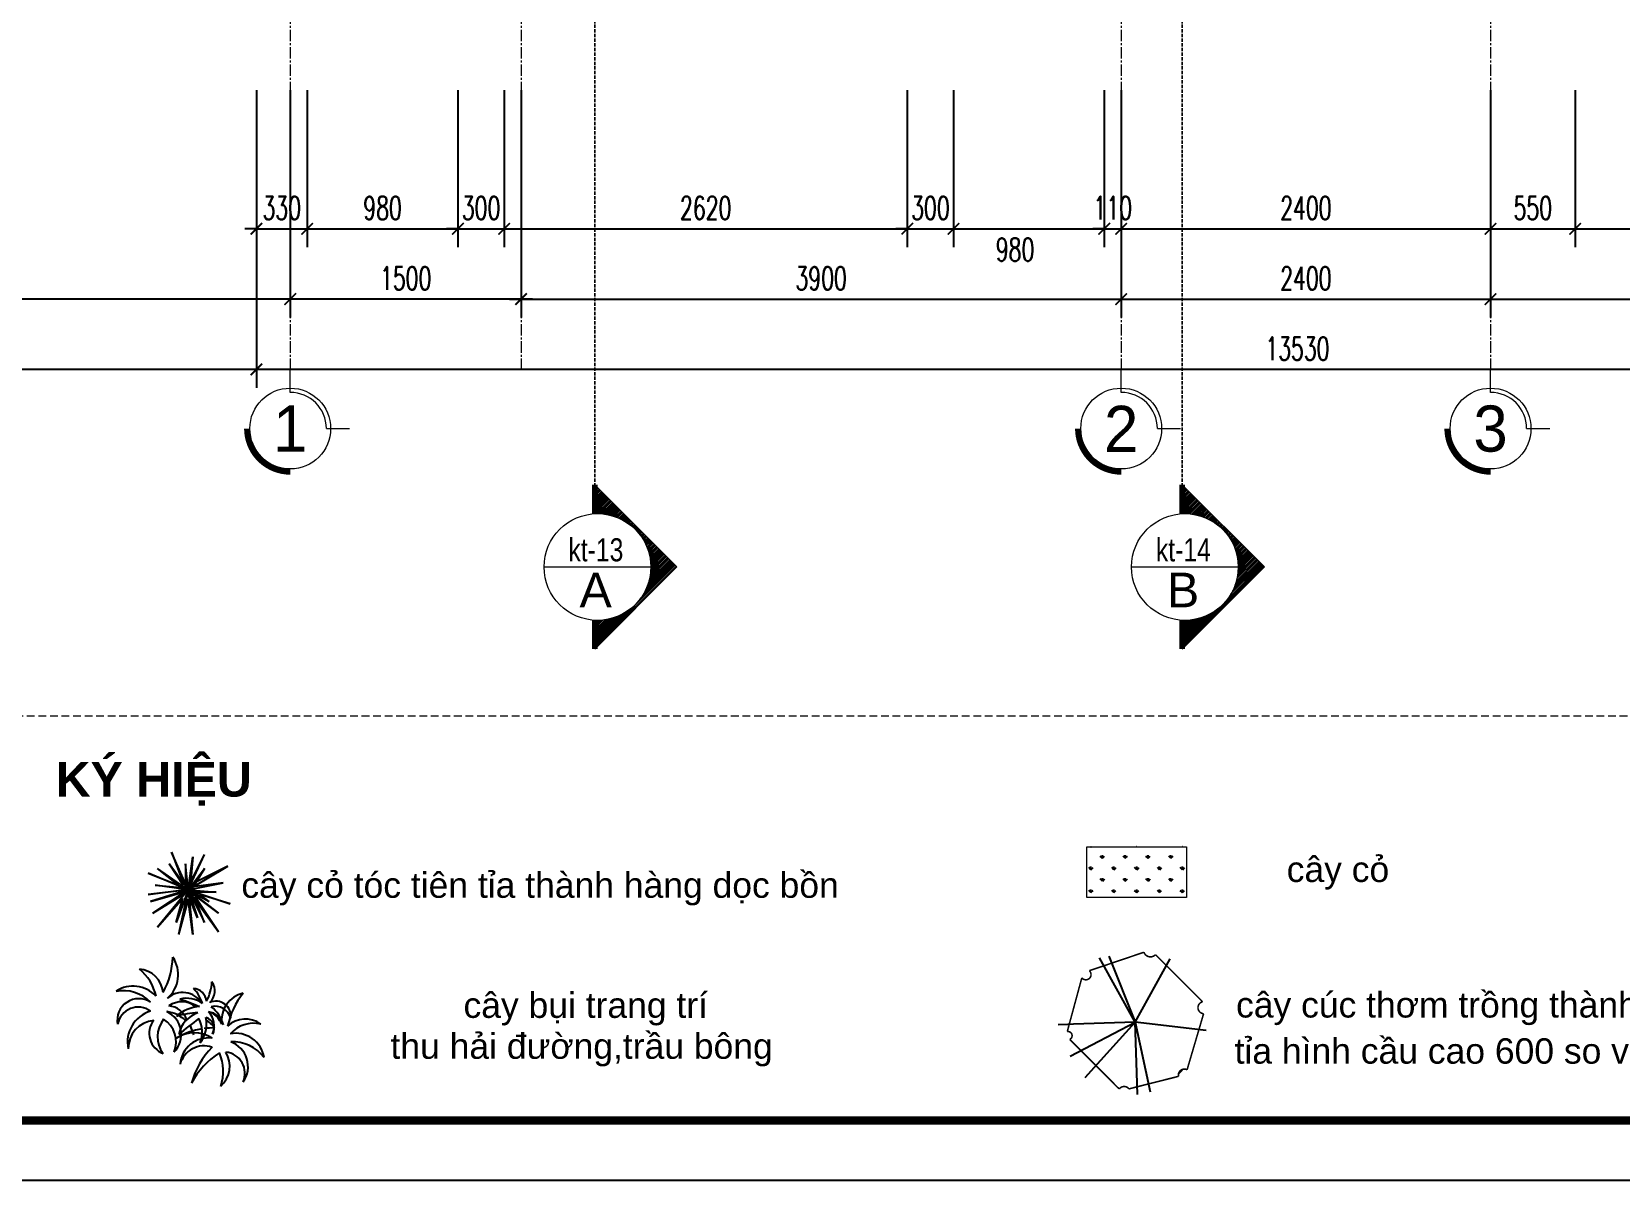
# Model space of a CAD drawing. Header units: millimetres. Extents: x -229618 to 2906, y -178063 to 96806.
# Drawn here: x -210333 to -200010, y -44272 to -36808 of the extents above; entities that cross this region are included whole.
import ezdxf
from ezdxf.enums import TextEntityAlignment as Align

# ---------------------------------------------------------------- set-up
doc = ezdxf.new("R2010")
doc.units = ezdxf.units.MM
doc.header["$LTSCALE"] = 200
doc.header["$MEASUREMENT"] = 0
doc.set_wipeout_variables(frame=1)
doc.header["$PDMODE"] = 3
doc.header["$PDSIZE"] = 50
for name, pattern in [('ACAD_ISO07W100', [3, 0, -3]), ('CENTER2', [1.125, 0.75, -0.125, 0.125, -0.125]), ('DASHED2', [0.375, 0.25, -0.125]), ('HIDDEN2', [0.1875, 0.125, -0.0625])]:
    doc.linetypes.add(name, pattern=pattern)
doc.layers.get('0').update_dxf_attribs({"color": 95, "linetype": 'CONTINUOUS'})
doc.layers.get('DEFPOINTS').update_dxf_attribs({"linetype": 'CONTINUOUS'})
for name, color, linetype, lineweight in [('cat', 1, 'CONTINUOUS', 40), ('hatch', 250, 'CONTINUOUS', 5), ('KH cat', 2, 'HIDDEN2', 50), ('khuat', 8, 'DASHED2', 15), ('thay', 7, 'CONTINUOUS', 18), ('tim', 18, 'CENTER2', 9)]:
    doc.layers.add(name, color=color, linetype=linetype, lineweight=lineweight)
for name, color, linetype in [('Cayxanh', 99, 'CONTINUOUS'), ('DIM', 251, 'CONTINUOUS'), ('KHUNGTEN', 7, 'CONTINUOUS'), ('Layer2', 74, 'CONTINUOUS'), ('MANH', 9, 'CONTINUOUS'), ('NOITHAT', 99, 'CONTINUOUS'), ('TEXT', 33, 'CONTINUOUS')]:
    doc.layers.add(name, color=color, linetype=linetype)
doc.styles.add('Aria H B iso', font='Vharialb_0.ttf')
doc.styles.add('Aria H iso', font='Vharial_0.ttf')
doc.styles.add('Arial iso', font='vnarial_0.ttf')
doc.styles.add('CHU HOA Day', font='Vharial_0.ttf')
doc.styles.add('CHUC HOA MANH', font='chhbg.shx', dxfattribs={"width": 0.8, "height": 250})
doc.styles.add('dam', font='Vhavanb_0.ttf', dxfattribs={"width": 0.9, "height": 450})
doc.styles.add('Scale', font='vnsimli.shx', dxfattribs={"width": 0.65, "bigfont": 'bigfont.shx'})
doc.dimstyles.new('Scale', dxfattribs={"dimscale": 75, "dimtxt": 2, "dimasz": 1, "dimexe": 1.6, "dimexo": 0, "dimgap": 0.8, "dimtad": 1, "dimdec": 0, "dimzin": 0, "dimdsep": 46, "dimtxsty": 'Scale', "dimblk": 'ARCHTICK', "dimcen": 0.1, "dimdle": 1, "dimclrd": 256, "dimclre": 256, "dimclrt": 3, "dimadec": 0, "dimazin": 0, "dimtfac": 1, "dimtdec": 0, "dimtix": 1, "dimtmove": 2, "dimatfit": 3, "dimldrblk": 'ARCHTICK', "dimfxl": 0, "dimtolj": 1, "dimtzin": 0, "dimarcsym": 0})

# ---------------------------------------------------------------- blocks, each defined once
blk = doc.blocks.new('KhungA3')
at = {"layer": 'DEFPOINTS', "color": 8}
blk.add_lwpolyline([(-3.74, 3.81), (416.31, 3.81), (416.31, 300.81), (-3.74, 300.81)], close=True, dxfattribs=at)
at = {"layer": 'KHUNGTEN', "color": 4, "const_width": 0.724}
blk.add_lwpolyline([(7.54, 8.99), (411.13, 8.99), (411.13, 295.64), (7.54, 295.64)], close=True, dxfattribs=at)
blk = doc.blocks.new('_ArchTick')
at = {"color": 0, "linetype": 'ByBlock', "const_width": 0.15}
blk.add_lwpolyline([(-0.5, -0.5), (0.5, 0.5)], dxfattribs=at)
blk = doc.blocks.new('*D244')
at = {"layer": 'DEFPOINTS', "color": 0, "linetype": 'Continuous'}
for p in [(-208873, -37188), (-208543, -37188), (-208543, -38088)]:
    blk.add_point(p, dxfattribs=at)
at = {"layer": 'DIM', "linetype": 'Continuous', "lineweight": -2}
for p, q in [((-208873, -37188), (-208873, -38208)), ((-208543, -37188), (-208543, -38208)), ((-208873, -38088), (-208948, -38088)), ((-208873, -38088), (-208543, -38088)), ((-208543, -38088), (-208468, -38088))]:
    blk.add_line(p, q, dxfattribs=at)
at = {"layer": 'DIM', "linetype": 'Continuous', "lineweight": -2, "xscale": 75, "yscale": 75, "zscale": 75}
blk.add_blockref('_ArchTick', (-208873, -38088), dxfattribs=at)
at = {"layer": 'DIM', "linetype": 'Continuous', "lineweight": -2, "xscale": 75, "yscale": 75, "zscale": 75, "rotation": 180}
blk.add_blockref('_ArchTick', (-208543, -38088), dxfattribs=at)
at = {"layer": 'DIM', "color": 3, "linetype": 'Continuous', "insert": (-208708, -37953), "char_height": 150, "attachment_point": 5, "style": 'Scale'}
blk.add_mtext('\\A1;330', dxfattribs=at)
blk = doc.blocks.new('*D245')
at = {"layer": 'DEFPOINTS', "color": 0, "linetype": 'Continuous'}
for p in [(-208543, -37188), (-207563, -37188), (-207563, -38088)]:
    blk.add_point(p, dxfattribs=at)
at = {"layer": 'DIM', "linetype": 'Continuous', "lineweight": -2}
for p, q in [((-208543, -37188), (-208543, -38208)), ((-207563, -37188), (-207563, -38208)), ((-208618, -38088), (-207488, -38088))]:
    blk.add_line(p, q, dxfattribs=at)
at = {"layer": 'DIM', "linetype": 'Continuous', "lineweight": -2, "xscale": 75, "yscale": 75, "zscale": 75, "rotation": 180}
blk.add_blockref('_ArchTick', (-208543, -38088), dxfattribs=at)
at = {"layer": 'DIM', "linetype": 'Continuous', "lineweight": -2, "xscale": 75, "yscale": 75, "zscale": 75}
blk.add_blockref('_ArchTick', (-207563, -38088), dxfattribs=at)
at = {"layer": 'DIM', "color": 3, "linetype": 'Continuous', "insert": (-208053, -37953), "char_height": 150, "attachment_point": 5, "style": 'Scale'}
blk.add_mtext('\\A1;980', dxfattribs=at)
blk = doc.blocks.new('*D246')
at = {"layer": 'DEFPOINTS', "color": 0, "linetype": 'Continuous'}
for p in [(-207563, -37188), (-207263, -37188), (-207263, -38088)]:
    blk.add_point(p, dxfattribs=at)
at = {"layer": 'DIM', "linetype": 'Continuous', "lineweight": -2}
for p, q in [((-207563, -37188), (-207563, -38208)), ((-207263, -37188), (-207263, -38208)), ((-207563, -38088), (-207638, -38088)), ((-207563, -38088), (-207263, -38088)), ((-207263, -38088), (-207188, -38088))]:
    blk.add_line(p, q, dxfattribs=at)
at = {"layer": 'DIM', "linetype": 'Continuous', "lineweight": -2, "xscale": 75, "yscale": 75, "zscale": 75}
blk.add_blockref('_ArchTick', (-207563, -38088), dxfattribs=at)
at = {"layer": 'DIM', "linetype": 'Continuous', "lineweight": -2, "xscale": 75, "yscale": 75, "zscale": 75, "rotation": 180}
blk.add_blockref('_ArchTick', (-207263, -38088), dxfattribs=at)
at = {"layer": 'DIM', "color": 3, "linetype": 'Continuous', "insert": (-207413, -37953), "char_height": 150, "attachment_point": 5, "style": 'Scale'}
blk.add_mtext('\\A1;300', dxfattribs=at)
blk = doc.blocks.new('*D247')
at = {"layer": 'DEFPOINTS', "color": 0, "linetype": 'Continuous'}
for p in [(-207263, -37188), (-204643, -37188), (-204643, -38088)]:
    blk.add_point(p, dxfattribs=at)
at = {"layer": 'DIM', "linetype": 'Continuous', "lineweight": -2}
for p, q in [((-207263, -37188), (-207263, -38208)), ((-204643, -37188), (-204643, -38208)), ((-207338, -38088), (-204568, -38088))]:
    blk.add_line(p, q, dxfattribs=at)
at = {"layer": 'DIM', "linetype": 'Continuous', "lineweight": -2, "xscale": 75, "yscale": 75, "zscale": 75, "rotation": 180}
blk.add_blockref('_ArchTick', (-207263, -38088), dxfattribs=at)
at = {"layer": 'DIM', "linetype": 'Continuous', "lineweight": -2, "xscale": 75, "yscale": 75, "zscale": 75}
blk.add_blockref('_ArchTick', (-204643, -38088), dxfattribs=at)
at = {"layer": 'DIM', "color": 3, "linetype": 'Continuous', "insert": (-205953, -37953), "char_height": 150, "attachment_point": 5, "style": 'Scale'}
blk.add_mtext('\\A1;2620', dxfattribs=at)
blk = doc.blocks.new('*D248')
at = {"layer": 'DEFPOINTS', "color": 0, "linetype": 'Continuous'}
for p in [(-204643, -37188), (-204343, -37188), (-204343, -38088)]:
    blk.add_point(p, dxfattribs=at)
at = {"layer": 'DIM', "linetype": 'Continuous', "lineweight": -2}
for p, q in [((-204643, -37188), (-204643, -38208)), ((-204343, -37188), (-204343, -38208)), ((-204643, -38088), (-204718, -38088)), ((-204643, -38088), (-204343, -38088)), ((-204343, -38088), (-204268, -38088))]:
    blk.add_line(p, q, dxfattribs=at)
at = {"layer": 'DIM', "linetype": 'Continuous', "lineweight": -2, "xscale": 75, "yscale": 75, "zscale": 75}
blk.add_blockref('_ArchTick', (-204643, -38088), dxfattribs=at)
at = {"layer": 'DIM', "linetype": 'Continuous', "lineweight": -2, "xscale": 75, "yscale": 75, "zscale": 75, "rotation": 180}
blk.add_blockref('_ArchTick', (-204343, -38088), dxfattribs=at)
at = {"layer": 'DIM', "color": 3, "linetype": 'Continuous', "insert": (-204493, -37953), "char_height": 150, "attachment_point": 5, "style": 'Scale'}
blk.add_mtext('\\A1;300', dxfattribs=at)
blk = doc.blocks.new('*D249')
at = {"layer": 'DEFPOINTS', "color": 0, "linetype": 'Continuous'}
for p in [(-204343, -37188), (-203363, -37188), (-203363, -38088)]:
    blk.add_point(p, dxfattribs=at)
at = {"layer": 'DIM', "linetype": 'Continuous', "lineweight": -2}
for p, q in [((-204343, -37188), (-204343, -38208)), ((-203363, -37188), (-203363, -38208)), ((-204418, -38088), (-203288, -38088))]:
    blk.add_line(p, q, dxfattribs=at)
at = {"layer": 'DIM', "linetype": 'Continuous', "lineweight": -2, "xscale": 75, "yscale": 75, "zscale": 75, "rotation": 180}
blk.add_blockref('_ArchTick', (-204343, -38088), dxfattribs=at)
at = {"layer": 'DIM', "linetype": 'Continuous', "lineweight": -2, "xscale": 75, "yscale": 75, "zscale": 75}
blk.add_blockref('_ArchTick', (-203363, -38088), dxfattribs=at)
at = {"layer": 'DIM', "color": 3, "linetype": 'Continuous', "insert": (-203943, -38223), "char_height": 150, "attachment_point": 5, "style": 'Scale'}
blk.add_mtext('\\A1;980', dxfattribs=at)
blk = doc.blocks.new('*D250')
at = {"layer": 'DEFPOINTS', "color": 0, "linetype": 'Continuous'}
for p in [(-203363, -37188), (-203253, -37188), (-203253, -38088)]:
    blk.add_point(p, dxfattribs=at)
at = {"layer": 'DIM', "linetype": 'Continuous', "lineweight": -2}
for p, q in [((-203363, -37188), (-203363, -38208)), ((-203253, -37188), (-203253, -38208)), ((-203363, -38088), (-203438, -38088)), ((-203363, -38088), (-203253, -38088)), ((-203253, -38088), (-203178, -38088))]:
    blk.add_line(p, q, dxfattribs=at)
at = {"layer": 'DIM', "linetype": 'Continuous', "lineweight": -2, "xscale": 75, "yscale": 75, "zscale": 75}
blk.add_blockref('_ArchTick', (-203363, -38088), dxfattribs=at)
at = {"layer": 'DIM', "linetype": 'Continuous', "lineweight": -2, "xscale": 75, "yscale": 75, "zscale": 75, "rotation": 180}
blk.add_blockref('_ArchTick', (-203253, -38088), dxfattribs=at)
at = {"layer": 'DIM', "color": 3, "linetype": 'Continuous', "insert": (-203308, -37953), "char_height": 150, "attachment_point": 5, "style": 'Scale'}
blk.add_mtext('\\A1;110', dxfattribs=at)
blk = doc.blocks.new('*D251')
at = {"layer": 'DEFPOINTS', "color": 0, "linetype": 'Continuous'}
for p in [(-203253, -37188), (-200853, -37188), (-200853, -38088)]:
    blk.add_point(p, dxfattribs=at)
at = {"layer": 'DIM', "linetype": 'Continuous', "lineweight": -2}
for p, q in [((-203253, -37188), (-203253, -38208)), ((-200853, -37188), (-200853, -38208)), ((-203328, -38088), (-200778, -38088))]:
    blk.add_line(p, q, dxfattribs=at)
at = {"layer": 'DIM', "linetype": 'Continuous', "lineweight": -2, "xscale": 75, "yscale": 75, "zscale": 75, "rotation": 180}
blk.add_blockref('_ArchTick', (-203253, -38088), dxfattribs=at)
at = {"layer": 'DIM', "linetype": 'Continuous', "lineweight": -2, "xscale": 75, "yscale": 75, "zscale": 75}
blk.add_blockref('_ArchTick', (-200853, -38088), dxfattribs=at)
at = {"layer": 'DIM', "color": 3, "linetype": 'Continuous', "insert": (-202053, -37953), "char_height": 150, "attachment_point": 5, "style": 'Scale'}
blk.add_mtext('\\A1;2400', dxfattribs=at)
blk = doc.blocks.new('*D252')
at = {"layer": 'DEFPOINTS', "color": 0, "linetype": 'Continuous'}
for p in [(-200853, -37188), (-200303, -37188), (-200303, -38088)]:
    blk.add_point(p, dxfattribs=at)
at = {"layer": 'DIM', "linetype": 'Continuous', "lineweight": -2}
for p, q in [((-200853, -37188), (-200853, -38208)), ((-200303, -37188), (-200303, -38208)), ((-200928, -38088), (-200228, -38088))]:
    blk.add_line(p, q, dxfattribs=at)
at = {"layer": 'DIM', "linetype": 'Continuous', "lineweight": -2, "xscale": 75, "yscale": 75, "zscale": 75, "rotation": 180}
blk.add_blockref('_ArchTick', (-200853, -38088), dxfattribs=at)
at = {"layer": 'DIM', "linetype": 'Continuous', "lineweight": -2, "xscale": 75, "yscale": 75, "zscale": 75}
blk.add_blockref('_ArchTick', (-200303, -38088), dxfattribs=at)
at = {"layer": 'DIM', "color": 3, "linetype": 'Continuous', "insert": (-200578, -37953), "char_height": 150, "attachment_point": 5, "style": 'Scale'}
blk.add_mtext('\\A1;550', dxfattribs=at)
blk = doc.blocks.new('*D256')
at = {"layer": 'DEFPOINTS', "color": 0, "linetype": 'Continuous'}
for p in [(-200303, -37188), (-198863, -37188), (-198863, -38088)]:
    blk.add_point(p, dxfattribs=at)
at = {"layer": 'DIM', "linetype": 'Continuous', "lineweight": -2}
for p, q in [((-200303, -37188), (-200303, -38208)), ((-198863, -37188), (-198863, -38208)), ((-200378, -38088), (-198788, -38088))]:
    blk.add_line(p, q, dxfattribs=at)
at = {"layer": 'DIM', "linetype": 'Continuous', "lineweight": -2, "xscale": 75, "yscale": 75, "zscale": 75, "rotation": 180}
blk.add_blockref('_ArchTick', (-200303, -38088), dxfattribs=at)
at = {"layer": 'DIM', "linetype": 'Continuous', "lineweight": -2, "xscale": 75, "yscale": 75, "zscale": 75}
blk.add_blockref('_ArchTick', (-198863, -38088), dxfattribs=at)
at = {"layer": 'DIM', "color": 3, "linetype": 'Continuous', "insert": (-199583, -37953), "char_height": 150, "attachment_point": 5, "style": 'Scale'}
blk.add_mtext('\\A1;1440', dxfattribs=at)
blk = doc.blocks.new('*D70')
at = {"layer": 'DEFPOINTS', "color": 0, "linetype": 'Continuous'}
for p in [(-207153, -37188), (-203253, -37188), (-203253, -38545)]:
    blk.add_point(p, dxfattribs=at)
at = {"layer": 'DIM', "linetype": 'Continuous', "lineweight": -2}
for p, q in [((-207153, -37188), (-207153, -38665)), ((-203253, -37188), (-203253, -38665)), ((-207228, -38545), (-203178, -38545))]:
    blk.add_line(p, q, dxfattribs=at)
at = {"layer": 'DIM', "linetype": 'Continuous', "lineweight": -2, "xscale": 75, "yscale": 75, "zscale": 75, "rotation": 180}
blk.add_blockref('_ArchTick', (-207153, -38545), dxfattribs=at)
at = {"layer": 'DIM', "linetype": 'Continuous', "lineweight": -2, "xscale": 75, "yscale": 75, "zscale": 75}
blk.add_blockref('_ArchTick', (-203253, -38545), dxfattribs=at)
at = {"layer": 'DIM', "color": 3, "linetype": 'Continuous', "insert": (-205203, -38410), "char_height": 150, "attachment_point": 5, "style": 'Scale'}
blk.add_mtext('\\A1;3900', dxfattribs=at)
blk = doc.blocks.new('*D71')
at = {"layer": 'DEFPOINTS', "color": 0, "linetype": 'Continuous'}
for p in [(-203253, -37188), (-200853, -37188), (-200853, -38545)]:
    blk.add_point(p, dxfattribs=at)
at = {"layer": 'DIM', "linetype": 'Continuous', "lineweight": -2}
for p, q in [((-203253, -37188), (-203253, -38665)), ((-200853, -37188), (-200853, -38665)), ((-203328, -38545), (-200778, -38545))]:
    blk.add_line(p, q, dxfattribs=at)
at = {"layer": 'DIM', "linetype": 'Continuous', "lineweight": -2, "xscale": 75, "yscale": 75, "zscale": 75, "rotation": 180}
blk.add_blockref('_ArchTick', (-203253, -38545), dxfattribs=at)
at = {"layer": 'DIM', "linetype": 'Continuous', "lineweight": -2, "xscale": 75, "yscale": 75, "zscale": 75}
blk.add_blockref('_ArchTick', (-200853, -38545), dxfattribs=at)
at = {"layer": 'DIM', "color": 3, "linetype": 'Continuous', "insert": (-202053, -38410), "char_height": 150, "attachment_point": 5, "style": 'Scale'}
blk.add_mtext('\\A1;2400', dxfattribs=at)
blk = doc.blocks.new('*D72')
at = {"layer": 'DEFPOINTS', "color": 0, "linetype": 'Continuous'}
for p in [(-200853, -37188), (-196653, -37188), (-196653, -38545)]:
    blk.add_point(p, dxfattribs=at)
at = {"layer": 'DIM', "linetype": 'Continuous', "lineweight": -2}
for p, q in [((-200853, -37188), (-200853, -38665)), ((-196653, -37188), (-196653, -38665)), ((-200928, -38545), (-196578, -38545))]:
    blk.add_line(p, q, dxfattribs=at)
at = {"layer": 'DIM', "linetype": 'Continuous', "lineweight": -2, "xscale": 75, "yscale": 75, "zscale": 75, "rotation": 180}
blk.add_blockref('_ArchTick', (-200853, -38545), dxfattribs=at)
at = {"layer": 'DIM', "linetype": 'Continuous', "lineweight": -2, "xscale": 75, "yscale": 75, "zscale": 75}
blk.add_blockref('_ArchTick', (-196653, -38545), dxfattribs=at)
at = {"layer": 'DIM', "color": 3, "linetype": 'Continuous', "insert": (-198753, -38410), "char_height": 150, "attachment_point": 5, "style": 'Scale'}
blk.add_mtext('\\A1;4200', dxfattribs=at)
blk = doc.blocks.new('tr')
at = {"layer": 'thay', "ltscale": 600}
for p, q in [((0, -200), (0, 0)), ((313, -513), (513, -513))]:
    blk.add_line(p, q, dxfattribs=at)
at = {"layer": 'thay', "ltscale": 600, "const_width": 50}
blk.add_lwpolyline([(-375, -513, 0.414214), (0, -888, 0.414214)], format="xyb", dxfattribs=at)
at = {"layer": 'thay', "ltscale": 600}
blk.add_circle((0, -513), 350, dxfattribs=at)
blk.add_arc((0, -513), 313, 0, 90, dxfattribs=at)
at = {"layer": 'TEXT', "linetype": 'Continuous', "style": 'Aria H iso'}
blk.add_attdef('A', text='', height=350, dxfattribs=at).set_placement((0, -671), align=Align.CENTER)
blk = doc.blocks.new('cad')
at = {"layer": 'hatch'}
h = blk.add_hatch(dxfattribs=at)
h.set_pattern_fill('ANSI31', color=256, scale=96.25, angle=-90, style=0)
h.set_pattern_definition([(225, (101783, 283734), (-8.50737846, 8.50737846), [])])
edge = h.paths.add_edge_path()
edge.add_ellipse((0, 0), major_axis=(-408, 408), ratio=1, start_angle=135, end_angle=137.8395)
edge.add_line((29, -577), (29, -890))
edge.add_line((29, -890), (-861, 0))
edge.add_line((-861, 0), (29, 890))
edge.add_line((29, 890), (29, 577))
edge.add_ellipse((0, 0), major_axis=(408, 408), ratio=1, start_angle=42.1605, end_angle=45)
edge.add_ellipse((0, 0), major_axis=(-408, 408), ratio=1, start_angle=-45, end_angle=135)
at = {"layer": 'cat', "color": 150, "linetype": 'Continuous', "const_width": 62.4}
for points in [[(29, 577), (29, 890)], [(29, -577), (29, -890)]]:
    blk.add_lwpolyline(points, dxfattribs=at)
at = {"layer": 'thay', "linetype": 'Continuous'}
for p in [(29, 890), (29, -890)]:
    blk.add_line(p, (-861, 0), dxfattribs=at)
at = {"layer": 'thay'}
blk.add_line((577, 0), (-578, 0), dxfattribs=at)
blk.add_circle((0, 0), 578, dxfattribs=at)
at = {"layer": 'TEXT'}
for tag, height, style, p in [('1', 375, 'CHU HOA Day', (-3, 87)), ('KT-00', 250, 'Aria H iso', (14, -309))]:
    blk.add_attdef(tag, text='', height=height, dxfattribs=dict(at, style=style)).set_placement(p, align=Align.CENTER)
blk = doc.blocks.new('*D98')
at = {"layer": 'DEFPOINTS', "color": 0, "linetype": 'Continuous'}
for p in [(-208653, -37188), (-207153, -37188), (-208653, -38545)]:
    blk.add_point(p, dxfattribs=at)
at = {"layer": 'DIM', "linetype": 'Continuous', "lineweight": -2}
for p, q in [((-208653, -37188), (-208653, -38665)), ((-207153, -37188), (-207153, -38665)), ((-207078, -38545), (-208728, -38545))]:
    blk.add_line(p, q, dxfattribs=at)
at = {"layer": 'DIM', "linetype": 'Continuous', "lineweight": -2, "xscale": 75, "yscale": 75, "zscale": 75, "rotation": 180}
blk.add_blockref('_ArchTick', (-208653, -38545), dxfattribs=at)
at = {"layer": 'DIM', "linetype": 'Continuous', "lineweight": -2, "xscale": 75, "yscale": 75, "zscale": 75}
blk.add_blockref('_ArchTick', (-207153, -38545), dxfattribs=at)
at = {"layer": 'DIM', "color": 3, "linetype": 'Continuous', "insert": (-207903, -38410), "char_height": 150, "attachment_point": 5, "style": 'Scale'}
blk.add_mtext('\\A1;1500', dxfattribs=at)
blk = doc.blocks.new('*D99')
at = {"layer": 'DEFPOINTS', "color": 0, "linetype": 'Continuous'}
for p in [(-212763, -37188), (-208653, -37188), (-212763, -38545)]:
    blk.add_point(p, dxfattribs=at)
at = {"layer": 'DIM', "linetype": 'Continuous', "lineweight": -2}
for p, q in [((-212763, -37188), (-212763, -38665)), ((-208653, -37188), (-208653, -38665)), ((-208578, -38545), (-212838, -38545))]:
    blk.add_line(p, q, dxfattribs=at)
at = {"layer": 'DIM', "linetype": 'Continuous', "lineweight": -2, "xscale": 75, "yscale": 75, "zscale": 75, "rotation": 180}
blk.add_blockref('_ArchTick', (-212763, -38545), dxfattribs=at)
at = {"layer": 'DIM', "linetype": 'Continuous', "lineweight": -2, "xscale": 75, "yscale": 75, "zscale": 75}
blk.add_blockref('_ArchTick', (-208653, -38545), dxfattribs=at)
at = {"layer": 'DIM', "color": 3, "linetype": 'Continuous', "insert": (-210708, -38410), "char_height": 150, "attachment_point": 5, "style": 'Scale'}
blk.add_mtext('\\A1;4110', dxfattribs=at)
blk = doc.blocks.new('*D103')
at = {"layer": 'DEFPOINTS', "color": 0, "linetype": 'Continuous'}
for p in [(-208873, -37188), (-195343, -37188), (-208873, -39002)]:
    blk.add_point(p, dxfattribs=at)
at = {"layer": 'DIM', "linetype": 'Continuous', "lineweight": -2}
for p, q in [((-208873, -37188), (-208873, -39122)), ((-195343, -37188), (-195343, -39122)), ((-195268, -39002), (-208948, -39002))]:
    blk.add_line(p, q, dxfattribs=at)
at = {"layer": 'DIM', "linetype": 'Continuous', "lineweight": -2, "xscale": 75, "yscale": 75, "zscale": 75, "rotation": 180}
blk.add_blockref('_ArchTick', (-208873, -39002), dxfattribs=at)
at = {"layer": 'DIM', "linetype": 'Continuous', "lineweight": -2, "xscale": 75, "yscale": 75, "zscale": 75}
blk.add_blockref('_ArchTick', (-195343, -39002), dxfattribs=at)
at = {"layer": 'DIM', "color": 3, "linetype": 'Continuous', "insert": (-202108, -38867), "char_height": 150, "attachment_point": 5, "style": 'Scale'}
blk.add_mtext('\\A1;13530', dxfattribs=at)
blk = doc.blocks.new('*D104')
at = {"layer": 'DEFPOINTS', "color": 0, "linetype": 'Continuous'}
for p in [(-212763, -37188), (-208873, -37188), (-212763, -39002)]:
    blk.add_point(p, dxfattribs=at)
at = {"layer": 'DIM', "linetype": 'Continuous', "lineweight": -2}
for p, q in [((-212763, -37188), (-212763, -39122)), ((-208873, -37188), (-208873, -39122)), ((-208798, -39002), (-212838, -39002))]:
    blk.add_line(p, q, dxfattribs=at)
at = {"layer": 'DIM', "linetype": 'Continuous', "lineweight": -2, "xscale": 75, "yscale": 75, "zscale": 75, "rotation": 180}
blk.add_blockref('_ArchTick', (-212763, -39002), dxfattribs=at)
at = {"layer": 'DIM', "linetype": 'Continuous', "lineweight": -2, "xscale": 75, "yscale": 75, "zscale": 75}
blk.add_blockref('_ArchTick', (-208873, -39002), dxfattribs=at)
at = {"layer": 'DIM', "color": 3, "linetype": 'Continuous', "insert": (-210818, -38867), "char_height": 150, "attachment_point": 5, "style": 'Scale'}
blk.add_mtext('\\A1;3890', dxfattribs=at)
blk = doc.blocks.new('COTOCTIEN')
at = {"layer": 'Cayxanh'}
for p, q in [((0, 0), (-735, 1017)), ((-735, 1017), (-170, 170)), ((0, 0), (-396, 791)), ((-396, 791), (-177, 246)), ((0, 0), (-113, 1074)), ((-113, 1074), (0, 226)), ((0, 0), (226, 1074)), ((0, 226), (226, 1074)), ((0, 0), (735, 904)), ((0, 0), (283, 791)), ((735, 904), (125, 200)), ((283, 791), (125, 200)), ((0, 0), (-735, 565)), ((-735, 565), (-57, 57)), ((0, 0), (-226, 678)), ((-226, 678), (-16, 153)), ((0, 0), (848, 565)), ((848, 565), (113, 113)), ((0, 0), (-1017, 339)), ((-1017, 339), (-283, 113)), ((0, 0), (-961, -565)), ((0, 0), (-848, -170)), ((0, 0), (-678, 57)), ((-678, 57), (-170, 57)), ((0, 0), (-509, 283)), ((-509, 283), (-283, 113)), ((0, 0), (-396, -509)), ((0, 0), (-396, -848)), ((0, 0), (-113, -791)), ((0, 0), (904, 283)), ((0, 0), (961, 113)), ((0, 0), (57, -622)), ((0, 0), (396, -904)), ((0, 0), (961, -396)), ((0, 0), (791, -113)), ((0, 0), (452, -622)), ((0, 0), (735, -509)), ((904, 283), (113, 57)), ((961, 113), (113, 0)), ((-961, -565), (-190, -180)), ((-848, -170), (-123, -72)), ((-396, -509), (-123, -72)), ((-57, -170), (-396, -848)), ((-113, -791), (-57, -170)), ((57, -622), (57, -170)), ((452, -622), (113, -113)), ((396, -904), (113, -170)), ((791, -113), (170, -57)), ((961, -396), (226, -113)), ((226, -113), (735, -509))]:
    blk.add_line(p, q, dxfattribs=at)
blk = doc.blocks.new('cay2')
blk.add_wipeout([(-783, 2606), (-670, 2541), (-564, 2533), (-470, 2560), (-411, 2604), (-366, 2656), (-346, 2707), (1721, 2007), (1706, 1886), (1709, 1783), (1763, 1696), (1841, 1650), (1960, 1649), (2033, 1688), (2058, 1715), (2621, -363), (2527, -374), (2478, -408), (2441, -470), (2435, -543), (2455, -601), (2521, -666), (633, -2556), (527, -2513), (420, -2486), (328, -2506), (236, -2579), (-1684, -2094), (-1684, -1991), (-1767, -1861), (-1838, -1838), (-2014, -1840), (-2653, 330), (-2535, 371), (-2436, 544), (-2458, 664), (-2615, 791), (-792, 2615)]).dxf.layer = 'NOITHAT'
at = {"color": 0}
for p, q in [((1019, 2557), (0, 0)), ((0, 0), (1372, 2490)), ((0, 0), (-1361, 2446)), ((-2756, -321), (0, 0)), ((0, 0), (-580, -2689)), ((-97, -2800), (0, 0)), ((0, 0), (2971, -100)), ((2506, -1317), (0, 0)), ((1930, -2136), (0, 0)), ((-1666, -2009), (-1838, -1838))]:
    blk.add_line(p, q, dxfattribs=at)
at = {"color": 0, "const_width": 60.3}
blk.add_lwpolyline([(662, -2533), (2524, -663, -0.87835), (2621, -363), (2058, 1715, -1.08251), (1768, 1992), (-346, 2707, -0.572261), (-792, 2615), (-2615, 791, -0.858996), (-2653, 330), (-2014, -1840, -0.641787), (-1684, -2094), (236, -2579, -0.502365), (604, -2579)], format="xyb", close=True, dxfattribs=at)
blk = doc.blocks.new('A$C118511A5')
at = {"linetype": 'Continuous'}
for centre, radius, start, end in [((1.728, 2.633), 1.16, 216.2751, 243.7335), ((1.208, 1.93), 0.416, 177.6746, 263.4562), ((1.552, 1.782), 0.387, 128.9389, 209.2376), ((1.718, 1.865), 0.463, 151.9703, 214.4085), ((1.767, 1.575), 0.432, 84.511, 176.2964), ((2.039, 1.453), 0.598, 112.6608, 167.8716), ((1.023, 1.46), 0.225, 67.2102, 189.8028), ((1.78, 1.349), 0.4, 40.3392, 144.8419), ((1.887, 1.353), 0.323, 52.0601, 159.0735), ((0.596, 1.32), 0.229, 26.4919, 112.2735), ((0.33, 0.919), 0.638, 46.2145, 73.673), ((1.114, 1.422), 0.246, 90.9141, 178.4602), ((1.214, 0.948), 0.592, 93.553, 125.6592), ((1.182, 1.272), 0.267, 91.0291, 158.2405), ((1.233, 1.113), 0.41, 100.1453, 132.3115), ((1.701, 1.081), 0.404, 26.9403, 106.6617), ((0.737, 1.17), 0.213, 80.7105, 161.0092), ((0.826, 0.735), 0.581, 93.6269, 119.8905), ((0.888, 0.979), 0.346, 108.5028, 206.8521), ((1.036, 1.007), 0.395, 128.6602, 181.3039), ((3.284, -0.659), 3.119, 142.0491, 147.899), ((1.004, 0.933), 0.33, 124.9902, 200.8852), ((1.37, 1.147), 0.558, 168.3953, 207.9729), ((2.096, 0.945), 1.22, 167.3543, 182.8068), ((1.339, 1.243), 0.435, 184.1146, 243.9845), ((1.084, 1.1), 0.309, 52.3198, 118.8655), ((1.094, 0.779), 0.436, 53.5058, 103.2313), ((5.293, 2.881), 4.614, 201.3223, 206.0875), ((1.153, 1.223), 0.171, 45.6735, 149.2329), ((0.981, 0.837), 0.474, 38.1458, 86.8761), ((1.355, 0.981), 0.447, 111.4879, 134.9295), ((2.228, 1.106), 1.077, 174.411, 196.3951), ((2.228, 1.106), 1.077, 164.2889, 172.604), ((1.653, 0.959), 0.485, 131.7076, 198.919), ((1.725, 1.16), 0.426, 157.8809, 250.8299), ((1.776, 1.082), 0.376, 147.2221, 239.535), ((2.572, 1.981), 1.311, 212.0158, 239.5315), ((1.687, 0.725), 0.656, 55.2245, 100.0779), ((2.678, 1.714), 1.157, 197.2291, 228.2209), ((0.158, 0.615), 0.47, 26.2765, 109.7204), ((-0.326, -0.056), 1.16, 46.2145, 73.673), ((0.996, 0.706), 0.319, 95.8921, 160.0825), ((1.222, 0.585), 0.485, 120.3999, 158.2405), ((1.28, -0.005), 1.077, 93.553, 101.8865), ((1.222, 0.585), 0.485, 91.0291, 109.4023), ((0.414, 0.4), 0.387, 80.7105, 161.0092), ((1.062, 0.516), 0.382, 31.7462, 139.4391), ((1.147, 0.399), 0.399, 52.9704, 133.697), ((0.475, -0.06), 0.725, 87.415, 126.1024), ((0.717, 0.254), 0.46, 117.0734, 199.3558), ((0.857, 0.062), 0.575, 119.7931, 176.1084), ((0.789, 0.322), 0.323, 132.3133, 266.3167), ((0.899, 0.284), 0.312, 128.7996, 245.1924), ((1.188, 0.545), 0.485, 182.1158, 267.2902), ((1.264, 0.469), 0.42, 170.4661, 256.4424), ((1.103, 0.735), 0.321, 217.643, 324.8904), ((1.207, 0.939), 0.42, 216.8043, 292.1582)]:
    blk.add_arc(centre, radius, start, end, dxfattribs=at)

msp = doc.modelspace()

# ---------------------------------------------------------------- hatches: boundary and pattern name
at = {"layer": 'NOITHAT', "linetype": 'Continuous', "lineweight": -2}
h = msp.add_hatch(dxfattribs=at)
h.set_pattern_fill('GRASS', color=256, scale=105, style=0)
h.set_pattern_definition([(90, (-58669.5, 69412.93), (-74.246212, 74.246212), [19.6875, -128.804924]), (45, (-58669.5, 69412.93), (-74.24621, 74.24621), [19.6875, -85.3125]), (135, (-58669.5, 69412.93), (-74.24621, -74.24621), [19.6875, -85.3125])])
h.paths.add_polyline_path([(-203477.5, -42104.5), (-202829.3, -42104.5), (-202829.3, -42433.7), (-203477.5, -42433.7)])

# ---------------------------------------------------------------- linework, layer by layer
at = {"layer": 'KH cat', "linetype": 'ACAD_ISO07W100', "ltscale": 0.05}
for p, q in [((-202856.5, -39752.1), (-202856.5, -23846.6)), ((-206673.9, -39752.1), (-206673.9, -32990.5))]:
    msp.add_line(p, q, dxfattribs=at)
at = {"layer": 'thay', "linetype": 'Continuous'}
msp.add_lwpolyline([(-203477.5, -42104.5), (-202829.3, -42104.5), (-202829.3, -42433.7), (-203477.5, -42433.7)], close=True, dxfattribs=at)
at = {"layer": 'tim', "ltscale": 0.5}
for p, q in [((-208653, -24419.5), (-208653, -39001.5)), ((-207153, -24419.5), (-207153, -39001.5)), ((-203253, -24419.5), (-203253, -39001.5)), ((-200853, -24419.5), (-200853, -39001.5))]:
    msp.add_line(p, q, dxfattribs=at)

# ---------------------------------------------------------------- block references
at = {"layer": 'Cayxanh', "xscale": 0.2699999999895226, "yscale": 0.2699999999895226, "zscale": 0.27, "rotation": 180}
msp.add_blockref('COTOCTIEN', (-209317.4, -42383.7), dxfattribs=at)
at = {"layer": 'KHUNGTEN', "xscale": 75, "yscale": 75, "zscale": 75.00000000000009}
msp.add_blockref('KhungA3', (-217336, -44557.6), dxfattribs=at)
at = {"layer": 'Layer2', "xscale": 432.0000000000093, "yscale": 432, "zscale": 432, "rotation": 284.6245016253774}
msp.add_blockref('A$C118511A5', (-209858.2, -42936.6), dxfattribs=at)
at = {"layer": 'MANH', "xscale": 0.75, "yscale": 0.75, "zscale": 0.75}
for p in [(-208653, -39001.5), (-203253, -39001.5), (-200853, -39001.5)]:
    msp.add_blockref('tr', p, dxfattribs=at)
at = {"layer": 'TEXT', "linetype": 'Continuous'}
ref = msp.add_blockref('cad', (-206656.8, -40286), dxfattribs=dict(at, xscale=0.5999999998603016, yscale=0.5999999999767169, zscale=0.6, rotation=180))
ref.add_attrib('1', 'a', dxfattribs={"height": 225, "style": 'CHU HOA Day'}).set_placement((-206668.3, -40548.1), align=Align.CENTER)
ref.add_attrib('KT-00', 'kt-13', dxfattribs={"color": 3, "height": 150, "style": 'CHUC HOA MANH', "width": 0.8}).set_placement((-206666.7, -40249.4), align=Align.CENTER)
ref = msp.add_blockref('cad', (-202839.4, -40286), dxfattribs=dict(at, xscale=0.5999999998603016, yscale=0.5999999999767169, zscale=0.6, rotation=180))
ref.add_attrib('1', 'b', dxfattribs={"height": 225, "style": 'CHU HOA Day'}).set_placement((-202850.9, -40548.1), align=Align.CENTER)
ref.add_attrib('KT-00', 'kt-14', dxfattribs={"color": 3, "height": 150, "style": 'CHUC HOA MANH', "width": 0.8}).set_placement((-202849.3, -40249.4), align=Align.CENTER)

# ---------------------------------------------------------------- texts
at = {"layer": 'TEXT', "linetype": 'Continuous', "style": 'dam'}
for s, p in [('1', (-208653, -39386.4)), ('2', (-203253, -39386.4)), ('3', (-200853, -39386.4))]:
    msp.add_text(s, height=300, dxfattribs=at).set_placement(p, align=Align.MIDDLE)
at = {"layer": 'TEXT'}
for s, height, style, p in [('ký hiÖu', 225, 'Aria H B iso', (-210177.6, -41778.1)), ('c©y cá', 165, 'Arial iso', (-202177.5, -42333.4)), ('c©y cá tãc tiªn tØa thµnh hµng däc bån ', 165, 'Arial iso', (-208970.7, -42436.1)), ('c©y bôi trang trÝ', 165, 'Arial iso', (-207527, -43216.4)), ('c©y cóc th¬m trång thµnh bôi nhá', 165, 'Arial iso', (-202506.7, -43214.2)), ('thu h¶i ®\xadêng,trÇu b«ng', 165, 'Arial iso', (-208001.4, -43482.4)), ('tØa h×nh cÇu cao 600 so víi mÆt cá', 165, 'Arial iso', (-202516.1, -43514))]:
    msp.add_text(s, height=height, dxfattribs=dict(at, style=style)).set_placement(p)

# ---------------------------------------------------------------- dimensions: what is measured, and where the dimension line sits
at = {"layer": 'DIM', "linetype": 'Continuous'}
for base, p1, p2, picture, middle in [((-212763, -38544.7), (-208653, -37188.2), (-212763, -37188.2), '*D99', (-210708, -38409.7)), ((-212763, -39001.5), (-208873, -37188.2), (-212763, -37188.2), '*D104', (-210818, -38866.5)), ((-208543, -38088), (-208873, -37188.2), (-208543, -37188.2), '*D244', (-208708, -37953)), ((-208873, -39001.5), (-195343, -37188.2), (-208873, -37188.2), '*D103', (-202108, -38866.5)), ((-208653, -38544.7), (-207153, -37188.2), (-208653, -37188.2), '*D98', (-207903, -38409.7)), ((-207563, -38088), (-208543, -37188.2), (-207563, -37188.2), '*D245', (-208053, -37953)), ((-207263, -38088), (-207563, -37188.2), (-207263, -37188.2), '*D246', (-207413, -37953)), ((-204643, -38088), (-207263, -37188.2), (-204643, -37188.2), '*D247', (-205953, -37953)), ((-204343, -38088), (-204643, -37188.2), (-204343, -37188.2), '*D248', (-204493, -37953)), ((-203253, -38088), (-203363, -37188.2), (-203253, -37188.2), '*D250', (-203308, -37953)), ((-200853, -38088), (-203253, -37188.2), (-200853, -37188.2), '*D251', (-202053, -37953)), ((-200303, -38088), (-200853, -37188.2), (-200303, -37188.2), '*D252', (-200578, -37953)), ((-198863, -38088), (-200303, -37188.2), (-198863, -37188.2), '*D256', (-199583, -37953))]:
    dim = msp.add_linear_dim(base=base, p1=p1, p2=p2, dimstyle='Scale', override={"dimfxl": 70}, dxfattribs=at)
    dim.commit()
    dim.dimension.update_dxf_attribs({"geometry": picture, "text_midpoint": middle})
for base, p1, p2, picture, middle in [((-203253, -38544.7), (-207153, -37188.2), (-203253, -37188.2), '*D70', (-205203, -38409.7)), ((-200853, -38544.7), (-203253, -37188.2), (-200853, -37188.2), '*D71', (-202053, -38409.7)), ((-196653, -38544.7), (-200853, -37188.2), (-196653, -37188.2), '*D72', (-198753, -38409.7))]:
    dim = msp.add_linear_dim(base=base, p1=p1, p2=p2, dimstyle='Scale', dxfattribs=at)
    dim.commit()
    dim.dimension.update_dxf_attribs({"geometry": picture, "text_midpoint": middle})
dim = msp.add_linear_dim(base=(-203363, -38088), p1=(-204343, -37188.2), p2=(-203363, -37188.2), dimstyle='Scale', override={"dimfxl": 70}, dxfattribs=at)
dim.commit()
dim.dimension.update_dxf_attribs({"geometry": '*D249', "text_midpoint": (-203942.7, -38223), "dimtype": 160})

# ---------------------------------------------------------------- next in the draw order: block references
at = {"layer": 'Cayxanh', "extrusion": (0, 0, -1), "xscale": 0.1680000001797453, "yscale": 0.1680000001651933, "zscale": -0.168}
msp.add_blockref('cay2', (203163.3, -43244.6), dxfattribs=at)

# ---------------------------------------------------------------- next in the draw order: linework, layer by layer
at = {"layer": 'khuat'}
msp.add_lwpolyline([(-210813.9, -41253), (-198529.2, -41253), (-198529.2, -43883.5)], dxfattribs=at)

doc.saveas('drawing.dxf')
